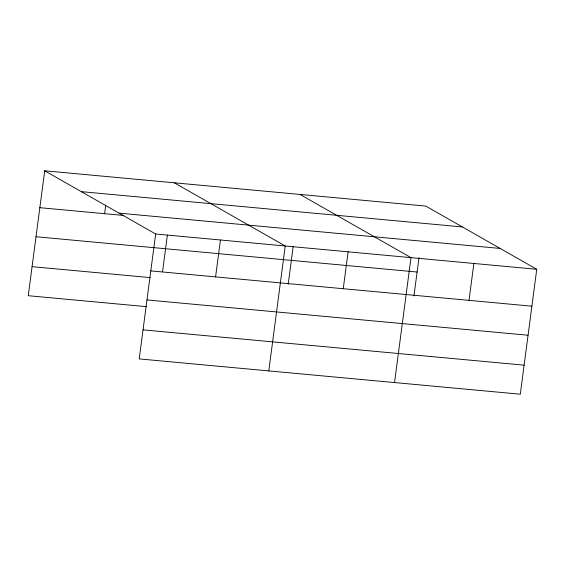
<?xml version="1.0" encoding="UTF-8"?>
<svg xmlns="http://www.w3.org/2000/svg" width="565" height="565" viewBox="0 0 565 565"><rect width="100%" height="100%" fill="white"/><g stroke="black" fill="none" stroke-linecap="round" stroke-linejoin="round"><path stroke-width="0.85" d="M44.699 170.792L155.658 233.995L139.209 358.909L520.301 394.208L536.75 269.293L425.791 206.091L44.699 170.792L28.25 295.707L146.441 306.654M104.624 213.69L105.754 205.109M162.543 271.822L167.388 235.068M215.583 276.892L220.442 239.998M268.785 370.915L285.226 245.994L174.267 182.792M288.192 284.329L293.143 246.714M343.252 288.715L348.111 251.821M394.547 382.561L410.988 257.647L300.029 194.438M413.954 295.975L419.018 257.513M469.014 300.368L473.873 263.467M81.311 191.648L462.41 226.946M119.038 213.139L500.131 248.438M39.84 207.687L123.883 215.47M155.658 233.995L536.75 269.293M36.012 236.735L417.111 272.033M150.799 270.889L531.891 306.188M32.071 266.659L150.262 277.606M146.971 299.937L528.07 335.236M143.037 329.861L524.129 365.167"/></g></svg>
